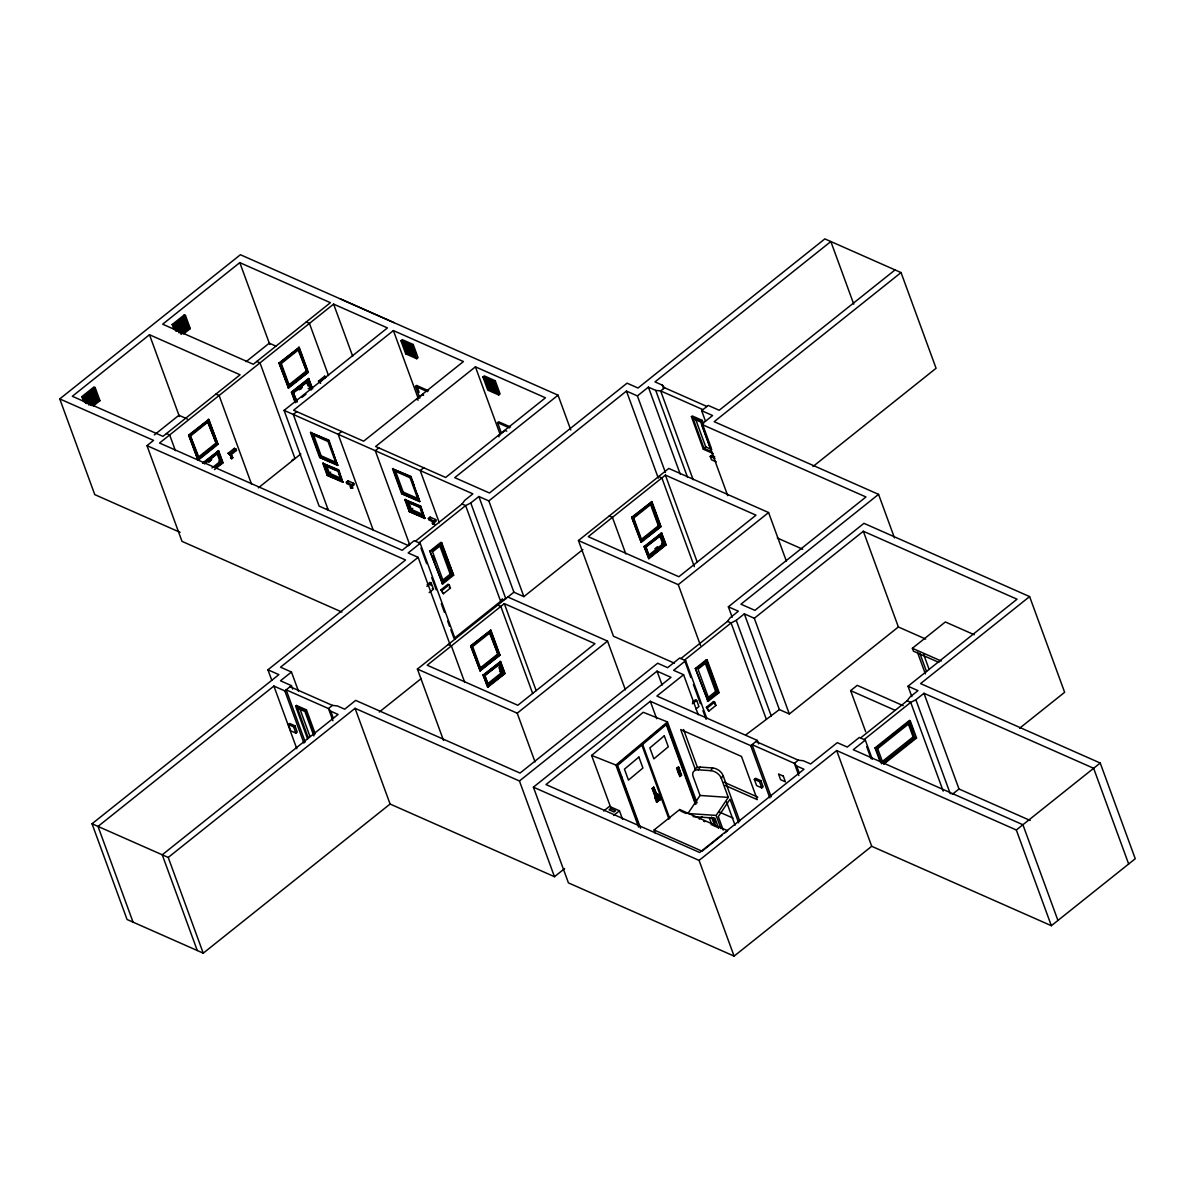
<?xml version="1.0" encoding="UTF-8"?>
<svg xmlns="http://www.w3.org/2000/svg" width="1195" height="1195" viewBox="0 0 1195 1195"><rect width="100%" height="100%" fill="white"/><g stroke="black" fill="none" stroke-linecap="round" stroke-linejoin="round"><path stroke-width="1.5" d="M408.75 544.965L409.287 543.785M698.373 769.819L710.801 770.655A9.187 5.945 34 0 1 721.287 778.303L728.278 797.394L716.119 815.408L687.917 813.496L700.061 795.467L693.085 776.377A9.187 5.945 34 0 1 698.373 769.819L700.195 767.115L712.623 767.952A9.187 5.945 34 0 1 723.109 775.6L739.75 821.055M710.801 770.655L712.623 767.952M721.287 778.303L723.109 775.6M415.427 541.201L462.017 504.006L464.78 500.317L472.876 493.849L284.096 410.393L387.449 327.908L333.614 304.113L159.547 443.031L402.162 550.297L414.217 540.678L420.207 543.322L455.235 639.041M680.881 658.564L727.486 621.37L730.25 617.681L738.346 611.213L728.367 606.806L865.972 496.971L701.614 424.315L712.608 415.531L701.659 410.692L708.247 405.434L719.196 410.273L895.055 269.921M860.519 737.987L907.124 700.778L909.888 697.103L917.984 690.635L908.006 686.214L1017.035 599.203L863.343 531.252L754.314 618.278L744.336 613.857L736.239 620.324L731.086 622.953L684.481 660.148L690.844 677.55M656.443 801.875L660.491 799.485L656.443 801.875L654.651 796.781L656.428 793.928L657.698 794.152L659.595 799.156M667.467 721.944L643.209 712.28L591.659 755.419L615.918 765.069L667.467 721.944L697.088 802.891M616.814 765.114L629.212 754.732M633.35 751.282L636.098 748.966M646.555 740.228L652.111 735.567M654.905 733.237L659.072 729.757M663.24 726.261L666.78 724.245L696.028 804.175M666.78 724.245L617.576 765.412L640.565 828.255M654.591 795.183L652.156 788.521L653.71 787.206L657.145 795.691L655.204 796.856M652.156 788.521L654.098 787.371M676.564 768.101L678.506 766.936L681.553 775.271L679.611 776.436L681.553 775.271M699.269 819.068L702.122 816.678M180.057 532.328L94.778 494.625L59.75 398.921L240.404 254.729L558.05 395.186L570.777 429.991M149.48 334.734L72.327 396.292L162.953 436.354L240.09 374.797L149.48 334.734L179.399 416.517M239.807 262.631L162.669 324.203L253.28 364.266L330.417 302.693L239.807 262.631L269.741 344.429M83.665 401.58L81.857 396.635L93.942 386.986L95.137 387.524L99.962 400.683L93.24 406.046M173.992 329.476L172.185 324.547L184.269 314.897L185.464 315.42L190.289 328.595L183.567 333.943M81.857 396.635L83.052 397.173L95.137 387.524M172.185 324.547L173.38 325.07L185.464 315.42M85.681 396.62L83.829 398.159L86.13 397.815L84.486 396.083L86.13 397.815M87.892 394.858L86.787 395.739L87.22 396.934L88.325 396.053L86.682 394.335L88.325 396.053M91.403 396.695L89.759 394.962L91.403 396.695L90.297 397.577L88.669 395.844L90.521 394.305L90.088 393.11L88.983 393.977L89.416 395.172M94.48 389.6L92.627 391.138L94.913 390.795L93.285 389.062L94.913 390.795M174.156 326.056L176.023 324.517L176.457 325.712L175.351 326.593L173.723 324.861L175.351 326.593M182.611 319.259L180.759 320.798L183.044 320.454L181.416 318.721L183.044 320.454M91.627 393.424L92.717 392.543L92.284 391.348L90.417 392.901L91.627 393.424L89.983 391.691M177.547 324.831L178.652 323.964L178.219 322.769L176.352 324.308L177.547 324.831L175.919 323.113M179.758 323.083L180.848 322.202L180.415 321.007L178.548 322.56L179.758 323.083L178.115 321.35M183.388 320.245L185.031 321.963L183.388 320.245L185.255 318.692L184.807 317.497L182.954 319.05L184.149 319.573L183.716 318.378M87.877 402.595L86.234 400.863L87.877 402.595L86.772 403.477L85.144 401.744L86.996 400.205L86.563 399.01L85.457 399.877L85.906 401.087M86.906 398.801L88.759 397.248L89.192 398.443L88.101 399.324L86.458 397.606L88.101 399.324M90.954 395.5L89.102 397.039L90.297 397.577M95.361 391.99L93.494 393.528L95.794 393.185L94.151 391.452L95.794 393.185M179.086 325.159L177.233 326.698L179.534 326.354L177.891 324.622L179.534 326.354M183.492 321.649L182.387 322.53L182.82 323.725L183.925 322.844L182.297 321.111L183.925 322.844M183.821 321.44L185.688 319.887L186.121 321.096L184.269 322.635L185.897 324.368L187.003 323.486L185.359 321.754L187.003 323.486M92.493 395.814L93.598 394.933L93.165 393.738L91.298 395.291L92.493 395.814L90.865 394.096M176.233 328.983L177.338 328.102L176.89 326.907L175.038 328.461L176.233 328.983L174.589 327.266M180.624 325.473L181.73 324.592L181.296 323.397L179.429 324.95L180.624 325.473L180.191 324.278M86.339 402.282L87.444 401.401M87.34 399.996L89.64 399.638L90.073 400.848L88.983 401.714L87.773 401.191L90.073 400.848M91.836 397.89L90.73 398.771L91.178 399.966L92.269 399.085L90.641 397.367L92.269 399.085M96.227 394.38L95.137 395.261L95.57 396.456L96.675 395.575L95.032 393.857L96.675 395.575M179.967 327.549L178.862 328.431L179.31 329.626L180.4 328.745L178.772 327.027L180.4 328.745M185.464 323.158L186.554 322.291M86.682 402.073L85.577 402.939L86.772 403.477M91.074 398.562L89.983 399.429L91.178 399.966M94.465 397.337L92.179 397.681L94.465 397.337L94.032 396.142L92.941 397.009L93.374 398.204M178.204 330.507L175.904 330.851L178.204 330.507L177.771 329.297L176.666 330.178L177.114 331.373M178.115 329.088L179.205 328.222M185.808 322.949L184.702 323.83L185.897 324.368M182.596 326.997L181.506 327.863L181.072 326.668L182.163 325.802L182.596 326.997L180.968 325.264M183.701 326.115L184.807 325.234L184.359 324.039L183.268 324.921L183.701 326.115L182.506 325.593M88.654 403.581L90.506 402.043L90.954 403.238L89.849 404.104L89.416 402.909M92.717 400.28L91.612 401.161L92.045 402.356L93.15 401.475L91.507 399.757L93.15 401.475M95.346 399.728L94.241 400.609L93.807 399.399L94.913 398.532L95.346 399.728L93.718 397.995M182.387 330.268L183.477 329.387L183.044 328.192L181.177 329.73L182.387 330.268L180.744 328.535L181.849 327.654L183.477 329.387M184.583 328.505L185.673 327.624L185.24 326.429L183.373 327.983L184.583 328.505L182.94 326.788M186.779 326.758L187.869 325.876L187.436 324.682L185.583 326.22L186.779 326.758L186.345 325.563M90.282 405.314L91.388 404.433L91.821 405.628M93.583 402.67L92.493 403.552L92.926 404.746L94.032 403.88L92.388 402.147M97.99 399.16L96.123 400.713L98.423 400.37L96.78 398.637L98.423 400.37M180.624 333.211L181.715 332.329L182.163 333.539L181.057 334.406M186.121 328.834L184.254 330.373L186.554 330.029L184.911 328.296L186.554 330.029M95.122 402.999L96.227 402.117L95.779 400.922L93.927 402.461L95.122 402.999L93.494 401.266M183.253 332.658L184.359 331.777L183.91 330.582L182.058 332.12L183.253 332.658L182.82 331.463M187.645 329.148L188.75 328.266L188.317 327.072L187.212 327.953L187.645 329.148L186.45 328.61M154.319 434.92L178.951 415.262L187.436 419.027M246.11 361.667L269.278 343.174L276.075 346.177M341.904 612.064L181.999 541.365L146.97 445.645L153.557 440.387L59.75 398.921M188.69 435.07L208.886 419.46L217.983 444.346L198.206 460.135L188.69 435.07L197.802 459.955M279.033 362.981L299.213 347.372L308.325 372.257L288.533 388.046L279.033 362.981L288.533 388.046M189.094 435.249L208.886 419.46M279.421 363.161L299.213 347.372M200.297 427.198L190.154 435.294L198.997 457.625L216.385 443.748L207.557 421.417L216.385 443.748M203.195 424.882L206.093 422.567M283.379 360.89L297.884 349.313L306.727 371.645L289.324 385.537L288.518 385.178L305.92 371.301M190.946 435.652L208.348 421.76M287.905 383.49L280.481 363.205L281.273 363.564L298.675 349.672L306.727 371.645M190.767 436.997L198.191 457.282L215.593 443.39M200.626 457.7L216.175 445.302M288.129 387.867L308.325 372.257M202.523 463.167L218.64 450.799L223.017 462.764L214.443 469.605M295.18 402.461L291.431 392.214L308.579 378.516L312.731 388.958M202.926 463.331L218.64 450.799M291.431 392.214L308.967 378.695M204.285 463.63L217.714 452.92L221.419 462.151L214.712 467.514M293.283 392.602L296.987 401.834L293.283 392.602L308.041 380.832L311.208 388.554M204.689 463.809L218.117 453.099M293.671 392.782L308.444 381.011M208.139 460.687L211.171 458.76L211.53 459.716L208.886 461.823L211.53 459.716M298.87 388.763L301.498 386.657L301.857 387.613C300.423 391.601 297.361 387.494 299.213 389.719M298.825 389.54L301.857 387.613M228.17 453.249L234.325 448.334L235.923 449.036L236.446 450.47L230.291 455.385L228.17 453.249L230.291 455.385M318.497 381.145L324.652 376.231L326.25 376.948L320.096 381.847L318.497 381.145L320.618 383.281L320.096 381.847M211.978 467.962L220.029 461.539L216.713 452.487M229.769 453.951L235.923 449.036M214.308 467.335L221.03 461.972L217.714 452.92M301.962 397.382L305.98 394.171M219.761 464.87L223.017 462.764M231.322 457.446L232.517 457.969L230.979 456.49L232.965 457.625C231.158 460.867 229.037 455.579 232.069 455.459L232.517 457.61M232.174 457.013L231.412 456.132M393.394 330.582L293.597 410.229L363.638 441.194L463.436 361.547L393.394 330.582L418.235 398.458M296.793 411.648L293.283 414.456L328.296 510.175M400.937 340.695L402.252 339.649L413.231 344.504L418.041 357.663L416.726 358.709L405.747 353.854L400.937 340.695L411.916 345.549L416.726 358.709M405.12 342.92L403.805 343.981L402.371 342.338L402.805 343.533L404.119 342.487M404.806 344.414L407.122 343.801L404.806 344.414L404.358 343.219L405.688 342.173M403.686 345.923L406.001 345.31L404.687 346.371L403.238 344.728L404.687 346.371M406.36 344.1L408.675 343.488L406.36 344.1L407.002 345.758M405.239 345.609L406.673 347.252L405.239 345.609L406.554 344.563M405.673 346.804L407.555 344.996M407.674 343.055L408.122 344.25L406.793 345.295L409.108 344.683M407.241 346.49L408.675 348.133L407.241 346.49L408.556 345.445M407.674 347.685L408.989 346.64L408.361 344.982L410.677 344.369M410.109 345.131L408.795 346.177L411.11 345.564M408.227 346.938L409.556 345.878M410.348 345.863L411.782 347.506L410.348 345.863L411.678 344.817M405.434 350.718L406.434 351.151L405 349.523L405.434 350.718L406.748 349.657M411.916 345.549L413.231 344.504M410.796 347.058L412.111 346.012M408.63 352.495L407.301 353.541L405.867 351.913L406.315 353.108L407.629 352.047M405.747 353.854L407.062 352.809M408.989 351.285L410.423 352.913L408.989 351.285L410.303 350.225M407.868 352.794L409.302 354.422L407.868 352.794L409.183 351.733M412.858 350.359L411.543 351.405L410.109 349.776L410.542 350.971L411.872 349.911M409.422 352.48L410.751 351.42M408.302 353.989L409.631 352.928M310.521 432.545L328.924 440.133L337.587 465.378L319.633 457.431L310.521 432.545L328.491 440.492L337.587 465.378M411.185 352.615L409.87 353.675L410.303 354.87L412.305 351.106M412.544 351.853L413.545 352.286L412.111 350.658L412.544 351.853L413.858 350.792M410.99 352.166L413.306 351.554M412.738 352.301L411.424 353.361L413.739 352.749M409.87 353.675L412.185 353.063M414.62 355.139L412.29 355.751L411.857 354.556L413.171 353.496M410.303 354.87L412.619 354.258M312.253 434.532L313.135 433.83L321.171 455.803L336.975 462.794L336.094 463.496L320.29 456.505L312.253 434.532L328.042 441.523L336.094 463.496M413.41 354.243L415.74 353.63L414.411 354.676L412.977 353.048L414.411 354.676M411.857 354.556L414.172 353.944M412.29 355.751L413.619 354.706M292.043 460.269L293.358 459.224M258.359 487.844L300.841 453.951M328.042 441.523L328.924 440.821M341.68 431.485L338.17 434.293L373.198 530.012M320.29 456.505L321.171 455.803M319.633 457.431L338.036 465.019M419.863 398.159L415.546 386.373L416.637 385.507L428.542 390.765M322.799 463.361L338.812 469.889L342.741 482.212L327.176 475.326L322.799 463.361L338.364 470.247L342.741 482.212M324.532 465.348L338.379 470.92L341.247 480.33L327.848 474.4L324.532 465.348L337.931 471.263L341.247 480.33M327.848 474.4L330.701 472.115M327.176 475.326L343.189 481.854M335.287 469.65L332.09 467.977L332.449 468.948L332.539 467.633M475.416 366.835L375.618 446.497L445.66 477.462L545.458 397.801L475.416 366.835L500.257 434.711M378.815 447.901L375.29 450.709L409.691 544.696M346.326 482.242L348.089 480.838L353.675 483.303L354.213 484.737L352.45 486.141L346.864 483.676L346.326 482.242L351.927 484.707L352.63 488.247L350.583 485.394L351.778 485.932M482.944 376.963L484.274 375.902L495.253 380.757L500.063 393.917L498.748 394.977L487.769 390.123L482.944 376.963L493.923 381.817L498.748 394.977M351.927 484.707L353.675 483.303M350.284 486.768L352.002 485.902L351.031 487.904L350.284 486.768L351.599 485.723L352.63 488.247M350.628 487.724L352.346 486.858M485.827 380.234L484.393 378.591L485.827 380.234L487.142 379.188M486.828 380.682L487.814 381.115L486.38 379.472L486.828 380.682L488.143 379.622M488.023 381.578L486.694 382.624L485.26 380.996L487.575 380.383M485.708 382.191L487.022 381.13M488.889 383.968L486.574 384.581L486.141 383.386L487.455 382.325M487.694 383.072L488.695 383.505L487.261 381.877L487.694 383.072L489.009 382.012M486.141 383.386L488.456 382.773M486.574 384.581L487.889 383.52M492.564 382.579L490.697 384.387L489.696 383.954L489.248 382.758L490.577 381.698M487.007 385.776L488.456 387.419L487.007 385.776L488.337 384.715M489.696 383.954L492.011 383.341M488.576 385.462L490.891 384.85L489.577 385.895L488.128 384.267L489.577 385.895M493.923 381.817L495.253 380.757M490.129 385.148L491.563 386.792L490.129 385.148L491.444 384.088M493.998 384.222L491.683 384.835L493.012 383.774L492.37 382.131L494.685 381.519L493.684 381.071M494.132 382.266L492.803 383.326L493.804 383.759L493.371 382.564M490.562 386.343L491.892 385.298L491.25 383.64L493.565 383.027M493.445 384.984L492.131 386.03L492.564 387.225L494.566 383.461M494.237 384.954L495.566 383.909L496 385.104L493.684 385.716L494.685 386.164L493.251 384.521M492.131 386.03L494.446 385.417M489.323 389.809L487.889 388.166L489.323 389.809L490.637 388.748M490.323 390.242L491.324 390.69L489.89 389.047L490.323 390.242L491.638 389.197M392.543 468.813L410.946 476.402L419.609 501.631L401.639 493.699L392.543 468.813L410.497 476.745L419.609 501.631M494.64 390.511L493.311 391.572L491.877 389.928L492.325 391.123L493.64 390.078M493.879 390.81L495.313 392.453L493.879 390.81L495.193 389.764M394.275 470.8L395.142 470.098L403.193 492.071L418.997 499.047L418.116 499.749L402.312 492.773L394.275 470.8L410.064 477.776L418.116 499.749M495.432 390.496L496.433 390.944L494.999 389.301L495.432 390.496L496.761 389.451M494.312 392.005L495.641 390.959M496.866 392.139L497.314 393.334L495.88 391.691L498.195 391.094M496.313 392.901L497.628 391.84M410.064 477.776L410.946 477.074M423.702 467.753L420.192 470.561L439.297 522.768M402.312 492.773L403.193 492.071M401.639 493.699L420.042 501.288M501.273 432.739L497.568 422.627L498.659 421.775L510.549 427.033M404.821 499.615L420.819 506.157L424.763 518.466L409.198 511.579L404.821 499.615L420.386 506.501L424.763 518.466M406.554 501.601L420.386 507.173L423.269 516.584L409.855 510.653L406.554 501.601L419.953 507.531L423.269 516.584M409.855 510.653L412.723 508.383M416.95 504.947L417.294 505.903M409.198 511.579L425.211 518.122M558.05 395.186L454.727 477.656L489.457 492.997L627.061 383.177L638.01 388.016L824.864 238.88L901.045 272.565L936.073 368.284L812.958 466.543M428.348 518.496L430.11 517.091L435.697 519.571L436.22 521.005L434.472 522.409L428.871 519.93L428.348 518.496L433.934 520.975L434.472 522.409M433.934 520.975L435.697 519.571M432.65 523.993C435.831 521.02 432.739 525.964 432.306 523.037L433.621 521.976M432.306 523.037L434.233 521.842M434.651 524.515L432.605 521.662L434.651 524.515L433.8 522.185M419.012 542.784L465.617 505.59L470.77 502.961L478.866 496.508L488.845 500.914L523.873 596.634L582.876 549.536M420.207 543.322L408.152 552.941L418.13 557.348L449.977 644.374M271.758 680.239L267.934 669.797L405.553 559.977L146.97 445.645M418.13 557.348L280.526 667.183L291.46 672.023L298.466 691.158M488.845 500.914L626.464 391.079L637.398 395.918L665.421 472.503M429.916 551.119L440.91 542.336L441.717 542.694L453.622 575.243L442.628 584.011L429.916 551.119L442.628 584.011M430.723 551.463L441.717 542.694M564.608 868.616L554.465 876.697L390.093 804.041L203.24 953.162L127.058 919.493L92.03 823.773L278.883 674.637L267.934 669.797M303.933 743.111L284.828 690.904L273.879 686.064L98.02 826.417L133.048 922.137M291.46 672.023L280.481 680.791L291.416 685.631L292.7 689.112M637.398 395.918L648.392 387.15L655.741 390.406L660.656 390.929L702.974 409.646M284.828 690.904L291.416 685.631M706.932 406.479L664.614 387.778L660.656 390.929L693.145 479.688M427.138 584.743L429.991 582.458L431.201 582.996L433.471 589.21L429.184 592.63M426.914 586.416L431.201 582.996M443.226 579.709L450.186 574.153L451.785 574.855L443.42 581.517L432.56 551.851L440.925 545.189L451.785 574.855M441.836 583.653L447.333 579.276M440.97 589.837L448.005 584.221L449.201 584.758L450.44 588.104L443.405 593.721L440.97 589.837L443.405 593.721M307.533 738.719L295.613 706.17L296.494 705.468L306.473 709.875L315.256 733.864M442.18 590.375L449.201 584.758M295.613 706.17L305.591 710.577L306.473 709.875M288.428 724.588L289.743 723.528L294.941 725.828L297.211 732.057L295.897 733.103L290.699 730.802L288.428 724.588L293.611 726.874L295.897 733.103M293.611 726.874L294.941 725.828M713.295 453.622L703.317 449.215L691.412 416.667L692.293 415.965L702.272 420.386L703.526 423.807M706.693 718.105L685.676 660.686L679.686 658.027L667.632 667.661L657.653 663.24L520.034 773.075L355.677 700.404L344.683 709.188L337.334 705.931L332.419 705.394L328.461 708.545L286.143 689.844L305.248 742.05M691.412 416.667L701.39 421.088L702.272 420.386M92.03 823.773L168.226 857.442L355.064 708.321L519.437 780.977L554.465 876.697M901.045 272.565L714.192 421.686L878.564 494.357L894.472 537.869M501.198 599.92L502.527 598.874M470.77 502.961L505.799 598.68L500.645 601.309L454.04 638.503L450.859 629.81M443.524 740.422L417.413 669.066L513.895 592.212L523.873 596.634M674.383 663.165L613.483 636.248L578.455 540.528L668.782 468.44L768.594 512.55L786.415 561.291M504.335 603.639L427.198 665.212L517.823 705.274L594.961 643.702L504.335 603.639L536.182 690.665M665.391 475.117L588.254 536.674L678.865 576.737L756.002 515.179L665.391 475.117L697.238 562.128M703.989 448.304L711.578 451.665L700.718 421.984L693.13 418.638L703.989 448.304L705.752 446.9L711.817 449.589M703.317 449.215L704.199 448.513M379.293 712.026L421.297 678.506M470.666 645.823L490.861 630.213L499.958 655.099L480.181 670.888L470.666 645.823L480.181 670.888M631.722 517.286L651.902 501.676L661.014 526.562L641.222 542.351L631.722 517.286L641.222 542.351M471.069 646.002L490.861 630.213M632.125 517.465L651.902 501.676M480.569 639.31L489.278 632.364L498.106 654.696L480.719 668.588L479.912 668.229L497.314 654.337M640.341 538.004L632.917 517.719L645.972 507.307M716.238 461.853L711.443 459.731L710.218 456.385L711.548 455.325L714.73 456.744M632.917 517.719L633.708 518.062L651.111 504.185L659.162 526.159L641.76 540.05L640.953 539.692L658.355 525.8L659.162 526.159M479.778 670.709L499.958 655.099M640.819 542.171L643.657 539.916M646.48 537.66L661.014 526.562M483.079 675.055L500.615 661.537L504.992 673.502L487.844 687.185L483.079 675.055L487.844 687.185M644.12 546.518L661.657 533L666.048 544.965L648.9 558.663L644.12 546.518L648.9 558.663M483.467 675.22L500.615 661.537M644.523 546.698L661.657 533M499.435 663.867L502.751 672.934L487.978 684.705L484.677 675.653L499.435 663.867L503.14 673.099L488.382 684.884L486.38 684.003M664.196 544.562L660.476 535.345L664.196 544.562L649.034 556.168L645.718 547.116L659.132 536.406M484.677 675.653L499.839 664.047M645.718 547.116L660.88 535.509M654.89 548.774L657.564 546.638M486.992 684.272L501.751 672.486L498.434 663.434M648.034 555.735L662.792 543.949L660.028 536.406M649.034 556.168L663.793 544.397M487.455 687.02L504.992 673.502M648.497 558.483L662.792 547.071M417.413 669.066L517.211 713.191L607.538 641.088L625.373 689.814M578.455 540.528L678.252 584.654L768.594 512.55M519.437 780.977L657.041 671.157L671.007 677.326L533.403 787.161L568.432 882.881L734.103 956.12L871.708 846.284L1051.346 925.707L1135.25 858.742L1100.222 763.022L920.583 683.6L1029.612 596.589L1064.64 692.293L1019.574 728.263M878.564 494.357L740.945 604.192L754.926 610.361L863.955 523.335L1029.612 596.589M685.676 660.686L673.621 670.305L683.6 674.712L698.238 714.744M769.834 797.887L750.729 745.68L650.304 701.286L545.981 784.547L699.672 852.498L803.996 769.236L796.647 765.98L794.361 763.336L752.058 744.634L771.163 796.841M683.6 674.712L656.906 696.028L757.331 740.422L758.601 743.902M695.385 668.468L706.379 659.7L707.171 660.058L719.091 692.592L708.097 701.375L695.385 668.468L708.097 701.375M696.192 668.827L707.171 660.058M692.607 702.107L695.46 699.822L696.655 700.36L698.941 706.574L696.073 708.859M692.368 703.78L696.655 700.36M708.68 697.058L715.641 691.502L717.239 692.219L708.889 698.881L707.291 698.179M707.291 701.017L710.039 698.821M714.162 695.535L719.091 692.592M706.439 707.201L713.475 701.584L714.67 702.122L715.895 705.468L708.859 711.085L706.439 707.201L708.859 711.085M707.634 707.739L714.67 702.122M603.639 811.032L609.465 806.386L619.458 810.793L622.58 819.352M613.632 815.453L619.458 810.793M745.725 734.94L779.364 709.576L789.342 713.998L898.371 626.972L925.692 639.056M750.729 745.68L757.331 740.422M655.368 833.453L654.098 829.972L679.701 809.538L727.65 830.734L724.812 833.005M865.688 731.773L850.631 690.62L857.218 685.362L903.181 705.677M938.911 662.418L913.428 651.155L912.382 648.273L945.35 621.968L974.224 634.724M754.329 779.379L755.658 778.318L760.842 780.619L763.127 786.833L761.798 787.893L756.614 785.593L754.329 779.379L759.527 781.664L761.798 787.893M759.527 781.664L760.842 780.619M872.32 759.243L865.314 740.093L859.324 737.449L847.27 747.069L837.292 742.663L810.598 763.963L803.234 760.722L798.32 760.184L794.361 763.336L798.828 775.525M721.959 835.275L702.048 851.169L654.098 829.972M533.403 787.161L699.075 860.4L836.679 750.565L1016.318 829.987L1051.346 925.707M864.119 739.571L910.709 702.376L915.878 699.747L923.974 693.279L1093.634 768.28L1128.663 864M865.314 740.093L853.26 749.713L1022.905 824.729L1057.933 920.449M880.073 761.678L875.024 747.891L909.455 720.406L910.246 720.764L916.55 738.002L883.568 764.322M875.024 747.891L875.816 748.249L910.246 720.764M876.069 747.921L877.668 748.623L909.455 723.259L914.713 737.614L882.926 762.978L881.327 762.276L913.114 736.912L914.713 737.614M884.195 762.828L888.497 759.393M891.365 757.107L894.233 754.822M905.72 745.65L915.758 737.644L916.55 738.002M952.251 794.391L959.002 788.999L1030.254 820.502M1016.318 829.987L1100.222 763.022M700.061 795.467L728.278 797.394M693.055 816.633L714.894 818.127L718.598 828.255M678.506 766.936L681.18 775.122M621.818 777.034L621.071 776.735L622.296 778.348M657.145 795.691L653.71 787.206M664.614 387.778L662.344 385.134L654.994 381.892L830.839 241.524L853.768 304.172M710.218 456.385L715.013 458.492M340.202 298.84L394.006 322.665M486.709 377.978L485.708 377.545L486.141 378.74M491.698 380.189L492.698 380.637M404.358 343.219L405.807 344.862M402.805 343.533L403.805 343.981M489.248 382.758L490.697 384.387M410.542 350.971L411.543 351.405M492.564 387.225L493.565 387.673L493.117 386.478M406.315 353.108L407.301 353.541M492.325 391.123L493.311 391.572M658.684 476.506L661.866 477.91L694.355 566.669M306.234 321.993L309.43 323.412L328.535 375.618M777.303 538.004L802.726 549.237M415.546 386.373L427.452 391.631M497.568 422.627L509.473 427.9M506.725 431.156L505.141 430.439L498.644 435.637L499.077 436.817M418.22 400.071L416.622 399.369L423.12 394.186L423.553 395.366M651.111 504.185L650.319 503.827L658.355 525.8M185.255 318.692L183.612 316.974M186.121 321.096L184.493 319.364M180.848 322.202L179.22 320.484M181.625 323.188L182.82 323.725M187.869 325.876L186.241 324.144M181.73 324.592L180.087 322.874M189.094 328.057L190.289 328.595M177.457 323.427L178.652 323.964M188.75 328.266L187.122 326.549M912.382 648.273L941.257 661.044M184.478 327.101L185.673 327.624M609.241 515.971L612.423 517.375L625.807 553.927M176.457 325.712L174.814 323.994M256.791 361.458L259.987 362.877L295.016 458.581M177.338 328.102L175.695 326.384M184.359 331.777L182.715 330.059M666.048 544.965L661.268 532.836M661.597 543.426L662.792 543.949M308.161 388.465L311.357 389.884L308.041 380.832M301.498 386.657L301.454 387.434M316.287 435.234L321.037 437.325M215.907 394.096L219.103 395.5L251.577 484.259M462.017 504.006L465.617 505.59L500.645 601.309M727.486 621.37L731.086 622.953L766.1 718.673M907.124 700.778L910.709 702.376L943.199 791.135M850.631 690.62L894.876 710.188M341.113 478.358L329.387 473.175L326.623 465.617M423.135 514.612L411.394 509.428L408.645 501.885M341.68 479.972L328.281 474.042L324.965 464.989M423.702 516.24L410.303 510.31L406.987 501.258M236.446 450.47L234.325 448.334M217.983 444.346L208.483 419.281M92.179 389.943L93.822 391.676M92.717 392.543L91.089 390.825M90.088 393.11L88.893 392.572L90.521 394.305M93.598 394.933L91.955 393.215M94.375 395.918L95.57 396.456M95.241 398.323L96.451 398.846L96.003 397.651L97.109 396.77L97.542 397.965L95.69 399.518L97.318 401.236M98.767 400.161L99.962 400.683M87.997 397.92L89.192 398.443M96.227 402.117L94.584 400.4M166.463 433.546L169.66 434.965L175.396 450.62M86.563 399.01L85.368 398.473L86.996 400.205M90.85 401.834L92.045 402.356M92.822 403.342L94.032 403.88M89.759 402.7L90.954 403.238M218.834 461.001L221.419 462.151M326.728 508.712L327.923 509.234M408.63 545.682L319.125 506.112L284.096 410.393M211.171 458.76L211.127 459.537M198.191 457.282L198.997 457.625M507.741 596.977L607.538 641.088M453.622 575.243L441.538 544.054M497.628 605.043L500.824 606.448L532.671 693.473M449.23 587.582L450.44 588.104M715.895 705.468L713.475 701.584M432.276 588.687L433.471 589.21M756.017 741.468L798.32 760.184M448.185 644.508L451.381 645.912L464.75 682.464M499.555 671.515L503.14 673.099M724.065 782.232L757.809 797.155M725.231 785.473L757.286 799.649L741.483 756.435L680.732 729.577L695.296 769.341M719.375 812.047L732.998 818.067M681.269 811.33L686.094 813.496M703.616 821.204L704.706 821.682M711.085 824.505L718.673 827.866M290.101 686.692L332.419 705.394M332.927 720.734L328.461 708.545L330.731 711.189L338.095 714.446L162.236 854.798L197.265 950.518M297.346 708.142L304.919 711.488L313.867 735.926M923.66 654.427L929.172 669.499M919.791 653.187L926.543 671.605M917.401 652.126L925.363 673.905M923.974 693.279L959.002 788.999M863.343 531.252L898.371 626.972M915.878 699.747L950.264 793.719M908.006 686.214L911.83 696.655M910.082 722.138L913.234 730.757M908.439 724.14L913.114 736.912M877.668 748.623L882.926 762.978M875.816 748.249L881.492 763.754M866.659 746.531L871.125 758.706M836.679 750.565L871.708 846.284M701.659 410.692L705.468 421.133M701.39 421.088L711.413 448.483M701.614 424.315L727.725 495.656M695.535 418.982L705.752 446.9M754.314 618.278L789.342 713.998M662.344 385.134L663.613 388.614M744.336 613.857L779.364 709.576M796.647 765.98L799.186 772.941M655.741 390.406L687.588 477.417M736.239 620.324L771.268 716.044M648.392 387.15L680.239 474.161M728.367 606.806L732.191 617.247M626.464 391.079L658.296 478.105M651.499 501.497L660.611 526.383M706.379 659.7L718.285 692.249M678.252 584.654L700.554 645.569M717.239 692.219L706.379 662.538L698.029 669.215L708.889 698.881M704.781 661.836L715.641 691.502M646.122 547.295L649.423 556.347M633.708 518.062L641.76 540.05M693.399 684.511L700.404 703.661M702.944 710.622L706.125 719.315M738.659 822.847L730.025 799.216L718.3 816.603L723.229 830.107M726.44 801.606L735.074 825.237M716.119 815.408L720.973 828.688M683.57 729.562L697.492 767.593M713.236 817.709L715.088 822.772L714.61 825.476L711.533 817.051M657.041 671.157L662.135 685.079M709.218 817.544L711.697 824.296M666.018 723.946L695.266 803.876M676.938 768.251L679.985 776.586M677.177 769.759L678.999 774.763M650.304 701.286L656.682 718.688M699.075 860.4L734.103 956.12M679.701 809.538L680.179 810.837M669.738 818.426L642.387 743.708L641.61 744.365L668.946 819.083M660.491 799.485L658.594 794.481L657.325 794.272L655.547 797.11L657.34 802.203M658.4 797.319L659.057 799.126M658.266 797.438L658.938 799.246M657.877 797.767L658.4 799.694M657.355 798.23L658.012 800.038M657.22 798.335L657.877 800.142M656.832 798.678L657.489 800.486M652.53 788.67L655.577 797.005M496.433 386.299L496.881 387.494M492.25 384.073L492.684 385.268M486.26 381.429L486.694 382.624M487.142 383.819L487.575 385.014M617.412 766.772L620.459 775.077M622.177 779.767L639.176 826.223M615.918 765.069L638.608 827.074M591.585 755.374L610.57 807.088M478.866 496.508L513.895 592.212M412.663 345.25L413.111 346.445M414.426 350.045L414.859 351.24M415.292 352.435L415.74 353.63M409.347 345.43L409.795 346.625M411.976 352.6L412.424 353.795M412.858 354.99L413.291 356.2M407.361 344.548L407.794 345.743M410.856 354.108L411.304 355.303M416.637 385.507L419.116 392.304M490.458 630.034L499.57 654.92M498.106 654.696L490.069 632.723L472.667 646.6L480.719 668.588M500.212 661.358L504.604 673.323M517.211 713.191L535.046 761.917M498.898 667.422L500.556 671.963M432.695 523.216L433.053 524.172M430.11 517.091L430.633 518.525M439.954 546.22L450.186 574.153M485.065 675.832L488.382 684.884M412.185 480.465L414.038 485.529M417.13 493.983L418.997 499.047M472.488 647.944L479.3 666.541M432.889 556.377L434.801 561.62M405.254 499.271L409.004 509.518M333.614 304.113L352.719 356.319M392.976 468.455L402.088 493.341M420.924 548.012L426.66 563.667M431.754 577.603L436.205 589.777M441.299 603.699L444.48 612.408M447.677 621.101L449.589 626.329M429.991 582.458L431.141 585.58M324.652 376.231L325.174 377.665M351.016 485.05L351.868 487.366M350.673 486.948L351.031 487.904M348.089 480.838L348.611 482.272M298.81 347.192L307.309 370.42M308.579 378.516L311.701 387.075M307.04 380.383L310.356 389.436M306.398 381.369L308.056 385.895M323.233 463.003L327.624 474.968M310.954 432.202L319.453 455.429M281.273 363.564L289.324 385.537M291.819 392.378L295.583 402.64M355.064 708.321L390.093 804.041M330.731 711.189L333.286 718.15M184.269 314.897L185.479 318.184M181.506 320.126L181.954 321.335M185.016 329.7L185.449 330.895M230.754 456.52L231.606 458.835M177.995 326.041L178.428 327.236M178.638 331.702L179.086 332.897M176.576 328.774L177.009 329.969M173.38 325.07L175.187 330.014M218.237 450.62L222.628 462.584M305.591 710.577L314.375 734.566M299.736 708.471L309.953 736.404L308.205 737.808L296.494 705.468M208.542 460.867L208.886 461.823M273.879 686.064L296.808 748.712M94.256 392.871L94.689 394.066M92.837 395.605L93.27 396.8M88.535 400.519L88.983 401.714M88.31 403.79L88.759 404.986M84.591 397.487L85.024 398.682M83.052 397.173L84.86 402.103M168.226 857.442L203.24 953.162M694.668 770.192A9.187 5.945 34 0 1 700.195 767.115M655.547 795.452L655.144 796.811L656.413 798.245L657.384 794.959L658.774 796.214L657.444 794.809L655.547 795.452M658.266 795.541L655.129 798.26L659.162 795.87L658.266 795.541M658.938 796.662L656.578 798.693L657.34 800.814L659.7 798.768L658.938 796.662M638.907 757.062L624.447 769.147L628.465 780.111L642.91 768.026L638.907 757.062M664.286 735.821L649.841 747.906L653.844 758.87L668.304 746.785L664.286 735.821M180.848 329.939L179.743 330.821L180.176 332.016L181.281 331.135L180.848 329.939M610.57 808.597L609.047 809.822L614.051 812.017L615.559 810.807L610.57 808.597M489.382 380.802L488.382 380.368L489.816 381.997L489.382 380.802M491.369 381.683L490.368 381.25L491.817 382.878L491.369 381.683M410.229 347.82L409.228 347.372L410.662 349.015L410.229 347.82M412.23 348.701L411.229 348.253L412.663 349.896L412.23 348.701M405.12 347.566L404.119 347.118L405.553 348.761L405.12 347.566M407.107 348.447L406.121 347.999L407.555 349.642L407.107 348.447M409.108 349.328L408.107 348.88L409.541 350.523L409.108 349.328M495.118 387.359L494.118 386.911L495.552 388.554L495.118 387.359M407.988 350.837L406.987 350.404L408.421 352.032L407.988 350.837M490.01 387.105L489.009 386.657L490.443 388.3L490.01 387.105M491.996 387.987L491.011 387.538L492.445 389.182L491.996 387.987M493.998 388.868L492.997 388.42L494.431 390.063L493.998 388.868M414.859 355.886L413.858 355.438L415.292 357.081L414.859 355.886M783.308 776.108L778.528 773.987L780.619 779.723L785.414 781.844L783.308 776.108"/></g></svg>
